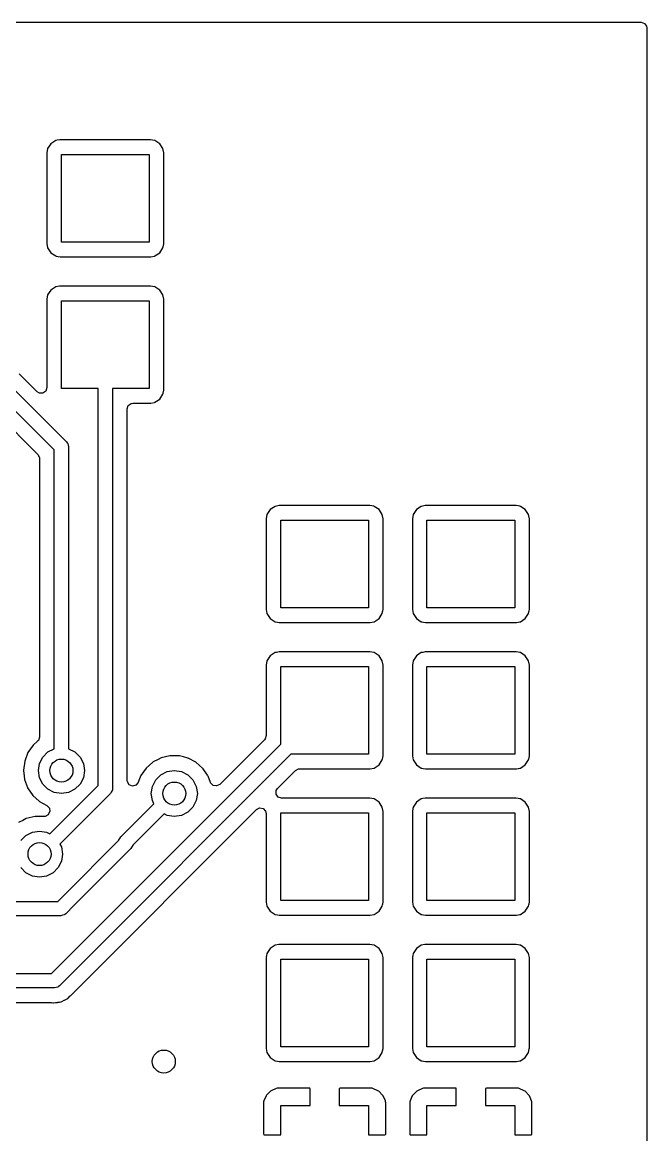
# Model space of a CAD drawing. Extents: x -0.17 to 1.37, y -0.17 to 0.97.
# Drawn here: x 0.943 to 1.37, y 0.21 to 0.97 of the extents above; entities that cross this region are included whole.
import ezdxf

# ---------------------------------------------------------------- set-up
doc = ezdxf.new("R2010")
doc.units = 0
doc.header["$MEASUREMENT"] = 0
doc.layers.add('BLACK', color=7, linetype='CONTINUOUS')

msp = doc.modelspace()

# ---------------------------------------------------------------- linework, layer by layer
at = {"layer": 'BLACK', "linetype": 'CONTINUOUS'}
for p, q in [((-0.1664, 0.9703), (1.3664, 0.9703)), ((1.3664, 0.9703), (1.36869, 0.96955)), ((1.36869, 0.96955), (1.3701, 0.9676)), ((1.3701, 0.9676), (1.3703, 0.9664)), ((1.3703, 0.9664), (1.3703, -0.1664)), ((0.96697, 0.88961), (0.96609, 0.88944)), ((0.96883, 0.88998), (0.96697, 0.88961)), ((0.96901, 0.89002), (0.96883, 0.88998)), ((0.96883, 0.88998), (0.96883, 0.88998)), ((1.00001, 0.89002), (0.96901, 0.89002)), ((1.03099, 0.89002), (1.00001, 0.89002)), ((1.03232, 0.88975), (1.03099, 0.89002)), ((1.03353, 0.88951), (1.03232, 0.88975)), ((0.96056, 0.88391), (0.95998, 0.88099)), ((0.96278, 0.88722), (0.96056, 0.88391)), ((0.96609, 0.88944), (0.96278, 0.88722)), ((1.03391, 0.88944), (1.03353, 0.88951)), ((1.03353, 0.88951), (1.03353, 0.88951)), ((1.03722, 0.88722), (1.03391, 0.88944)), ((1.03944, 0.88391), (1.03722, 0.88722)), ((1.04002, 0.88099), (1.03944, 0.88391)), ((0.95998, 0.88099), (0.95998, 0.81901)), ((0.97, 0.82), (0.97, 0.88)), ((0.97, 0.88), (1.03, 0.88)), ((1.03, 0.88), (1.03, 0.82)), ((1.04002, 0.81901), (1.04002, 0.88099)), ((0.95998, 0.81901), (0.96056, 0.81609)), ((0.96056, 0.81609), (0.96278, 0.81278)), ((1.03, 0.82), (0.97, 0.82)), ((1.03722, 0.81278), (1.03944, 0.81609)), ((1.03944, 0.81609), (1.03959, 0.81685)), ((1.03959, 0.81685), (1.03998, 0.81883)), ((1.03998, 0.81883), (1.04002, 0.81901)), ((0.96278, 0.81278), (0.96609, 0.81056)), ((0.96609, 0.81056), (0.96647, 0.81049)), ((0.96647, 0.81049), (0.96647, 0.81049)), ((0.96647, 0.81049), (0.96768, 0.81024)), ((0.96768, 0.81024), (0.96901, 0.80998)), ((0.96901, 0.80998), (0.99999, 0.80998)), ((0.99999, 0.80998), (1.03099, 0.80998)), ((1.03099, 0.80998), (1.03117, 0.81002)), ((1.03117, 0.81002), (1.03353, 0.81049)), ((1.03117, 0.81002), (1.03117, 0.81002)), ((1.03353, 0.81049), (1.03391, 0.81056)), ((1.03391, 0.81056), (1.03722, 0.81278)), ((0.96056, 0.78391), (0.95998, 0.78099)), ((0.96278, 0.78722), (0.96056, 0.78391)), ((0.96609, 0.78944), (0.96278, 0.78722)), ((0.96861, 0.78994), (0.96609, 0.78944)), ((0.96883, 0.78998), (0.96861, 0.78994)), ((0.96901, 0.79002), (0.96883, 0.78998)), ((0.96883, 0.78998), (0.96883, 0.78998)), ((1.00001, 0.79002), (0.96901, 0.79002)), ((1.03099, 0.79002), (1.00001, 0.79002)), ((1.03232, 0.78975), (1.03099, 0.79002)), ((1.03353, 0.78951), (1.03232, 0.78975)), ((1.03391, 0.78944), (1.03353, 0.78951)), ((1.03353, 0.78951), (1.03353, 0.78951)), ((1.03722, 0.78722), (1.03391, 0.78944)), ((1.03944, 0.78391), (1.03722, 0.78722)), ((1.04002, 0.78099), (1.03944, 0.78391)), ((0.95998, 0.78099), (0.95998, 0.7808)), ((0.95998, 0.7808), (0.95998, 0.72056)), ((0.97, 0.72), (0.97, 0.78)), ((0.97, 0.78), (1.03, 0.78)), ((1.03, 0.78), (1.03, 0.72)), ((1.04002, 0.71901), (1.04002, 0.78099)), ((0.95333, 0.7178), (0.94116, 0.72997)), ((0.93, 0.72696), (0.97348, 0.68348)), ((0.96508, 0.67796), (0.92304, 0.72)), ((0.95488, 0.71685), (0.95333, 0.7178)), ((0.95729, 0.71685), (0.95488, 0.71685)), ((0.95924, 0.71827), (0.95729, 0.71685)), ((0.95998, 0.72056), (0.95924, 0.71827)), ((0.99508, 0.72), (0.97, 0.72)), ((0.99508, 0.44865), (0.99508, 0.72)), ((1.03, 0.72), (1.00492, 0.72)), ((1.00492, 0.72), (1.00492, 0.44661)), ((1.03722, 0.71278), (1.03944, 0.71609)), ((1.03944, 0.71609), (1.03956, 0.71671)), ((1.03956, 0.71671), (1.03998, 0.71883)), ((1.03998, 0.71883), (1.04002, 0.71901)), ((0.92003, 0.70884), (0.95392, 0.67495)), ((1.01494, 0.70608), (1.01569, 0.70837)), ((1.01569, 0.70837), (1.01763, 0.70979)), ((1.01763, 0.70979), (1.01884, 0.70998)), ((1.01884, 0.70998), (1.03099, 0.70998)), ((1.03099, 0.70998), (1.03117, 0.71002)), ((1.03117, 0.71002), (1.03353, 0.71049)), ((1.03117, 0.71002), (1.03117, 0.71002)), ((1.03353, 0.71049), (1.03391, 0.71056)), ((1.03391, 0.71056), (1.03722, 0.71278)), ((1.01494, 0.45208), (1.01494, 0.70608)), ((0.96508, 0.47381), (0.96508, 0.67796)), ((0.97348, 0.68348), (0.974, 0.68278)), ((0.974, 0.68278), (0.97414, 0.68266)), ((0.97414, 0.68266), (0.97417, 0.68255)), ((0.97417, 0.68255), (0.97432, 0.68235)), ((0.97432, 0.68235), (0.97458, 0.68116)), ((0.97458, 0.68116), (0.97492, 0.68)), ((0.97492, 0.68), (0.97492, 0.47381)), ((0.95392, 0.67495), (0.95501, 0.67281)), ((0.95501, 0.67281), (0.95506, 0.6722)), ((0.95506, 0.6722), (0.95506, 0.48179)), ((1.11609, 0.63944), (1.11278, 0.63722)), ((1.11697, 0.63961), (1.11609, 0.63944)), ((1.11883, 0.63998), (1.11697, 0.63961)), ((1.11901, 0.64002), (1.11883, 0.63998)), ((1.11883, 0.63998), (1.11883, 0.63998)), ((1.15001, 0.64002), (1.11901, 0.64002)), ((1.18099, 0.64002), (1.15001, 0.64002)), ((1.18232, 0.63975), (1.18099, 0.64002)), ((1.18353, 0.63951), (1.18232, 0.63975)), ((1.18391, 0.63944), (1.18353, 0.63951)), ((1.18353, 0.63951), (1.18353, 0.63951)), ((1.18722, 0.63722), (1.18391, 0.63944)), ((1.21609, 0.63944), (1.21278, 0.63722)), ((1.21697, 0.63961), (1.21609, 0.63944)), ((1.21883, 0.63998), (1.21697, 0.63961)), ((1.21901, 0.64002), (1.21883, 0.63998)), ((1.21883, 0.63998), (1.21883, 0.63998)), ((1.25001, 0.64002), (1.21901, 0.64002)), ((1.28099, 0.64002), (1.25001, 0.64002)), ((1.28232, 0.63975), (1.28099, 0.64002)), ((1.28353, 0.63951), (1.28232, 0.63975)), ((1.28391, 0.63944), (1.28353, 0.63951)), ((1.28353, 0.63951), (1.28353, 0.63951)), ((1.28722, 0.63722), (1.28391, 0.63944)), ((1.11056, 0.63391), (1.10998, 0.63099)), ((1.11278, 0.63722), (1.11056, 0.63391)), ((1.18944, 0.63391), (1.18722, 0.63722)), ((1.19002, 0.63099), (1.18944, 0.63391)), ((1.21056, 0.63391), (1.20998, 0.63099)), ((1.21278, 0.63722), (1.21056, 0.63391)), ((1.28944, 0.63391), (1.28722, 0.63722)), ((1.29002, 0.63099), (1.28944, 0.63391)), ((1.10998, 0.63099), (1.10998, 0.56901)), ((1.12, 0.57), (1.12, 0.63)), ((1.12, 0.63), (1.18, 0.63)), ((1.18, 0.63), (1.18, 0.57)), ((1.19002, 0.56901), (1.19002, 0.63099)), ((1.19002, 0.63099), (1.19002, 0.63099)), ((1.20998, 0.63099), (1.20998, 0.56901)), ((1.22, 0.57), (1.22, 0.63)), ((1.22, 0.63), (1.28, 0.63)), ((1.28, 0.63), (1.28, 0.57)), ((1.29002, 0.56901), (1.29002, 0.63099)), ((1.10998, 0.56901), (1.11056, 0.56609)), ((1.11056, 0.56609), (1.11278, 0.56278)), ((1.11278, 0.56278), (1.11609, 0.56056)), ((1.18, 0.57), (1.12, 0.57)), ((1.18391, 0.56056), (1.18722, 0.56278)), ((1.18722, 0.56278), (1.18944, 0.56609)), ((1.18944, 0.56609), (1.18967, 0.56723)), ((1.18967, 0.56723), (1.18983, 0.56804)), ((1.18983, 0.56804), (1.19002, 0.56901)), ((1.20998, 0.56901), (1.21056, 0.56609)), ((1.21056, 0.56609), (1.21278, 0.56278)), ((1.21278, 0.56278), (1.21609, 0.56056)), ((1.28, 0.57), (1.22, 0.57)), ((1.28391, 0.56056), (1.28722, 0.56278)), ((1.28722, 0.56278), (1.28944, 0.56609)), ((1.28944, 0.56609), (1.28967, 0.56723)), ((1.28967, 0.56723), (1.28983, 0.56804)), ((1.28983, 0.56804), (1.29002, 0.56901)), ((1.11609, 0.56056), (1.11647, 0.56049)), ((1.11647, 0.56049), (1.11647, 0.56049)), ((1.11647, 0.56049), (1.11768, 0.56024)), ((1.11768, 0.56024), (1.11901, 0.55998)), ((1.11901, 0.55998), (1.14999, 0.55998)), ((1.14999, 0.55998), (1.18099, 0.55998)), ((1.18099, 0.55998), (1.18117, 0.56002)), ((1.18117, 0.56002), (1.18353, 0.56049)), ((1.18117, 0.56002), (1.18117, 0.56002)), ((1.18353, 0.56049), (1.18391, 0.56056)), ((1.21609, 0.56056), (1.21647, 0.56049)), ((1.21647, 0.56049), (1.21647, 0.56049)), ((1.21647, 0.56049), (1.21768, 0.56024)), ((1.21768, 0.56024), (1.21901, 0.55998)), ((1.21901, 0.55998), (1.24999, 0.55998)), ((1.24999, 0.55998), (1.28099, 0.55998)), ((1.28099, 0.55998), (1.28117, 0.56002)), ((1.28117, 0.56002), (1.28353, 0.56049)), ((1.28117, 0.56002), (1.28117, 0.56002)), ((1.28353, 0.56049), (1.28391, 0.56056)), ((1.11883, 0.53998), (1.1171, 0.53964)), ((1.11901, 0.54002), (1.11883, 0.53998)), ((1.11883, 0.53998), (1.11883, 0.53998)), ((1.15001, 0.54002), (1.11901, 0.54002)), ((1.18099, 0.54002), (1.15001, 0.54002)), ((1.18226, 0.53977), (1.18099, 0.54002)), ((1.21883, 0.53998), (1.2171, 0.53964)), ((1.21901, 0.54002), (1.21883, 0.53998)), ((1.21883, 0.53998), (1.21883, 0.53998)), ((1.25001, 0.54002), (1.21901, 0.54002)), ((1.28099, 0.54002), (1.25001, 0.54002)), ((1.28226, 0.53977), (1.28099, 0.54002)), ((1.11056, 0.53391), (1.10998, 0.53099)), ((1.11278, 0.53722), (1.11056, 0.53391)), ((1.11609, 0.53944), (1.11278, 0.53722)), ((1.1171, 0.53964), (1.11609, 0.53944)), ((1.18353, 0.53951), (1.18226, 0.53977)), ((1.18391, 0.53944), (1.18353, 0.53951)), ((1.18353, 0.53951), (1.18353, 0.53951)), ((1.18722, 0.53722), (1.18391, 0.53944)), ((1.18944, 0.53391), (1.18722, 0.53722)), ((1.19002, 0.53099), (1.18944, 0.53391)), ((1.21056, 0.53391), (1.20998, 0.53099)), ((1.21278, 0.53722), (1.21056, 0.53391)), ((1.21609, 0.53944), (1.21278, 0.53722)), ((1.2171, 0.53964), (1.21609, 0.53944)), ((1.28353, 0.53951), (1.28226, 0.53977)), ((1.28391, 0.53944), (1.28353, 0.53951)), ((1.28353, 0.53951), (1.28353, 0.53951)), ((1.28722, 0.53722), (1.28391, 0.53944)), ((1.28944, 0.53391), (1.28722, 0.53722)), ((1.29002, 0.53099), (1.28944, 0.53391)), ((1.10998, 0.53099), (1.10998, 0.5308)), ((1.10998, 0.5308), (1.10998, 0.48273)), ((1.12, 0.47696), (1.12, 0.53)), ((1.12, 0.53), (1.18, 0.53)), ((1.18, 0.53), (1.18, 0.47)), ((1.19002, 0.46901), (1.19002, 0.53099)), ((1.19002, 0.53099), (1.19002, 0.53099)), ((1.20998, 0.53099), (1.20998, 0.46901)), ((1.22, 0.47), (1.22, 0.53)), ((1.22, 0.53), (1.28, 0.53)), ((1.28, 0.53), (1.28, 0.47)), ((1.29002, 0.46901), (1.29002, 0.53099)), ((0.95432, 0.4795), (0.95372, 0.47886)), ((0.95506, 0.48179), (0.95432, 0.4795)), ((1.10884, 0.47997), (1.07827, 0.4494)), ((1.10924, 0.48043), (1.10884, 0.47997)), ((1.10998, 0.48273), (1.10924, 0.48043)), ((0.95071, 0.47623), (0.94712, 0.47112)), ((0.95372, 0.47886), (0.95071, 0.47623)), ((0.95726, 0.46812), (0.96074, 0.4716)), ((0.96074, 0.4716), (0.96508, 0.47381)), ((0.97152, 0.32848), (1.12, 0.47696)), ((0.97492, 0.47381), (0.97926, 0.4716)), ((0.97926, 0.4716), (0.98274, 0.46812)), ((0.94486, 0.46531), (0.94404, 0.45913)), ((0.94712, 0.47112), (0.94486, 0.46531)), ((0.95502, 0.46372), (0.95726, 0.46812)), ((1.12696, 0.47), (0.97848, 0.32152)), ((0.98274, 0.46812), (0.98498, 0.46372)), ((1.03261, 0.46463), (1.02791, 0.46053)), ((1.03282, 0.46474), (1.03261, 0.46463)), ((1.03617, 0.46647), (1.03282, 0.46474)), ((1.03282, 0.46474), (1.03282, 0.46474)), ((1.03816, 0.46749), (1.03617, 0.46647)), ((1.04422, 0.46895), (1.03816, 0.46749)), ((1.04445, 0.46895), (1.04422, 0.46895)), ((1.04731, 0.46893), (1.04445, 0.46895)), ((1.04445, 0.46895), (1.04445, 0.46895)), ((1.05046, 0.46892), (1.04731, 0.46893)), ((1.05068, 0.46886), (1.05046, 0.46892)), ((1.05348, 0.46816), (1.05068, 0.46886)), ((1.05068, 0.46886), (1.05068, 0.46886)), ((1.05651, 0.4674), (1.05348, 0.46816)), ((1.05671, 0.46729), (1.05651, 0.4674)), ((1.06181, 0.46459), (1.05671, 0.46729)), ((1.05671, 0.46729), (1.05671, 0.46729)), ((1.06202, 0.46448), (1.06181, 0.46459)), ((1.06219, 0.46432), (1.06202, 0.46448)), ((1.06417, 0.46256), (1.06219, 0.46432)), ((1.06219, 0.46432), (1.06219, 0.46432)), ((1.18, 0.47), (1.12696, 0.47)), ((1.18722, 0.46278), (1.18944, 0.46609)), ((1.18944, 0.46609), (1.18956, 0.46672)), ((1.18956, 0.46672), (1.18978, 0.46779)), ((1.18978, 0.46779), (1.19002, 0.46901)), ((1.20998, 0.46901), (1.21056, 0.46609)), ((1.21056, 0.46609), (1.21278, 0.46278)), ((1.28, 0.47), (1.22, 0.47)), ((1.28722, 0.46278), (1.28944, 0.46609)), ((1.28944, 0.46609), (1.28956, 0.46672)), ((1.28956, 0.46672), (1.28978, 0.46779)), ((1.28978, 0.46779), (1.29002, 0.46901)), ((0.94404, 0.45913), (0.94407, 0.4589)), ((0.94407, 0.4589), (0.94407, 0.4589)), ((0.94407, 0.4589), (0.9445, 0.45497)), ((0.95425, 0.45886), (0.95502, 0.46372)), ((0.95502, 0.45399), (0.95425, 0.45886)), ((0.98498, 0.46372), (0.98575, 0.45886)), ((0.98575, 0.45886), (0.98498, 0.45399)), ((1.02791, 0.46053), (1.02433, 0.45543)), ((1.03795, 0.4559), (1.04234, 0.45814)), ((1.04234, 0.45814), (1.0472, 0.45891)), ((1.0472, 0.45891), (1.05207, 0.45814)), ((1.05207, 0.45814), (1.05646, 0.4559)), ((1.06667, 0.46033), (1.06417, 0.46256)), ((1.06681, 0.46014), (1.06667, 0.46033)), ((1.0698, 0.45578), (1.06681, 0.46014)), ((1.06681, 0.46014), (1.06681, 0.46014)), ((1.1178, 0.44667), (1.12997, 0.45884)), ((1.12997, 0.45884), (1.13211, 0.45993)), ((1.13211, 0.45993), (1.13272, 0.45998)), ((1.13272, 0.45998), (1.1757, 0.45998)), ((1.1757, 0.45998), (1.18099, 0.45998)), ((1.18099, 0.45998), (1.18117, 0.46002)), ((1.18117, 0.46002), (1.18353, 0.46049)), ((1.18117, 0.46002), (1.18117, 0.46002)), ((1.18353, 0.46049), (1.18391, 0.46056)), ((1.18391, 0.46056), (1.18722, 0.46278)), ((1.21278, 0.46278), (1.21609, 0.46056)), ((1.21609, 0.46056), (1.21647, 0.46049)), ((1.21647, 0.46049), (1.21647, 0.46049)), ((1.21647, 0.46049), (1.21743, 0.4603)), ((1.21743, 0.4603), (1.21901, 0.45998)), ((1.21901, 0.45998), (1.24999, 0.45998)), ((1.24999, 0.45998), (1.28099, 0.45998)), ((1.28099, 0.45998), (1.28117, 0.46002)), ((1.28117, 0.46002), (1.28353, 0.46049)), ((1.28117, 0.46002), (1.28117, 0.46002)), ((1.28353, 0.46049), (1.28391, 0.46056)), ((1.28391, 0.46056), (1.28722, 0.46278)), ((0.9445, 0.45497), (0.94473, 0.45293)), ((0.94473, 0.45293), (0.94481, 0.45271)), ((0.94481, 0.45271), (0.94679, 0.44729)), ((0.95726, 0.4496), (0.95502, 0.45399)), ((0.96074, 0.44612), (0.95726, 0.4496)), ((0.96206, 0.41563), (0.99508, 0.44865)), ((0.98274, 0.4496), (0.97926, 0.44612)), ((0.98498, 0.45399), (0.98274, 0.4496)), ((1.01507, 0.45109), (1.01494, 0.45208)), ((1.01637, 0.44906), (1.01507, 0.45109)), ((1.01861, 0.44819), (1.01637, 0.44906)), ((1.02094, 0.4488), (1.01861, 0.44819)), ((1.02247, 0.45066), (1.02094, 0.4488)), ((1.02302, 0.45208), (1.02247, 0.45066)), ((1.02433, 0.45543), (1.02302, 0.45208)), ((1.03223, 0.44803), (1.03446, 0.45242)), ((1.03446, 0.45242), (1.03795, 0.4559)), ((1.05646, 0.4559), (1.05994, 0.45242)), ((1.05994, 0.45242), (1.06218, 0.44803)), ((1.07021, 0.45519), (1.0698, 0.45578)), ((1.07029, 0.45497), (1.07021, 0.45519)), ((1.07187, 0.45078), (1.07029, 0.45497)), ((1.07029, 0.45497), (1.07029, 0.45497)), ((1.07204, 0.45039), (1.07187, 0.45078)), ((1.07375, 0.44869), (1.07204, 0.45039)), ((1.07613, 0.44831), (1.07375, 0.44869)), ((1.07827, 0.4494), (1.07613, 0.44831)), ((0.94679, 0.44729), (0.94679, 0.44729)), ((0.94679, 0.44729), (0.94687, 0.44707)), ((0.94687, 0.44707), (0.95035, 0.4419)), ((0.95035, 0.4419), (0.95052, 0.44174)), ((0.95052, 0.44174), (0.95052, 0.44174)), ((0.95052, 0.44174), (0.95479, 0.43786)), ((0.96513, 0.44388), (0.96074, 0.44612)), ((0.97, 0.44311), (0.96513, 0.44388)), ((1.00348, 0.44313), (0.96897, 0.40862)), ((0.97487, 0.44388), (0.97, 0.44311)), ((0.97926, 0.44612), (0.97487, 0.44388)), ((1.00406, 0.4442), (1.00348, 0.44313)), ((1.00472, 0.44522), (1.00406, 0.4442)), ((1.00476, 0.44547), (1.00472, 0.44522)), ((1.00481, 0.44557), (1.00476, 0.44547)), ((1.00492, 0.44661), (1.0048, 0.44575)), ((1.0048, 0.44575), (1.00481, 0.44557)), ((1.03146, 0.44316), (1.03223, 0.44803)), ((1.03223, 0.4383), (1.03146, 0.44316)), ((1.06218, 0.44803), (1.06295, 0.44316)), ((1.06295, 0.44316), (1.06218, 0.4383)), ((1.11685, 0.44512), (1.1178, 0.44667)), ((1.11685, 0.44271), (1.11685, 0.44512)), ((1.11827, 0.44076), (1.11685, 0.44271)), ((0.95479, 0.43786), (0.95496, 0.4377)), ((0.95496, 0.4377), (0.96009, 0.43491)), ((0.96009, 0.43491), (0.96175, 0.43317)), ((1.01056, 0.41348), (1.03329, 0.43621)), ((1.03329, 0.43621), (1.03223, 0.4383)), ((1.05994, 0.43391), (1.05646, 0.43042)), ((1.06218, 0.4383), (1.05994, 0.43391)), ((1.12056, 0.44002), (1.11827, 0.44076)), ((1.17416, 0.44002), (1.12056, 0.44002)), ((1.18099, 0.44002), (1.17416, 0.44002)), ((1.18232, 0.43976), (1.18099, 0.44002)), ((1.18353, 0.43951), (1.18232, 0.43976)), ((1.18391, 0.43944), (1.18353, 0.43951)), ((1.18353, 0.43951), (1.18353, 0.43951)), ((1.18722, 0.43722), (1.18391, 0.43944)), ((1.18944, 0.43391), (1.18722, 0.43722)), ((1.19002, 0.43099), (1.18944, 0.43391)), ((1.21049, 0.43353), (1.21036, 0.43291)), ((1.21056, 0.43391), (1.21049, 0.43353)), ((1.21049, 0.43353), (1.21049, 0.43353)), ((1.21278, 0.43722), (1.21056, 0.43391)), ((1.21609, 0.43944), (1.21278, 0.43722)), ((1.21719, 0.43966), (1.21609, 0.43944)), ((1.21883, 0.43998), (1.21719, 0.43966)), ((1.21901, 0.44002), (1.21883, 0.43998)), ((1.21883, 0.43998), (1.21883, 0.43998)), ((1.25001, 0.44002), (1.21901, 0.44002)), ((1.28099, 0.44002), (1.25001, 0.44002)), ((1.28232, 0.43976), (1.28099, 0.44002)), ((1.28353, 0.43951), (1.28232, 0.43976)), ((1.28391, 0.43944), (1.28353, 0.43951)), ((1.28353, 0.43951), (1.28353, 0.43951)), ((1.28722, 0.43722), (1.28391, 0.43944)), ((1.28944, 0.43391), (1.28722, 0.43722)), ((1.29002, 0.43099), (1.28944, 0.43391)), ((0.94595, 0.4261), (0.94349, 0.42483)), ((0.95202, 0.42756), (0.94595, 0.4261)), ((0.95225, 0.42756), (0.95202, 0.42756)), ((0.95494, 0.42754), (0.95225, 0.42756)), ((0.95225, 0.42756), (0.95225, 0.42756)), ((0.95815, 0.42752), (0.95494, 0.42754)), ((0.95878, 0.42757), (0.95815, 0.42752)), ((0.96092, 0.42867), (0.95878, 0.42757)), ((0.96099, 0.42873), (0.96092, 0.42867)), ((0.96207, 0.43078), (0.96099, 0.42873)), ((0.96175, 0.43317), (0.96207, 0.43078)), ((0.97609, 0.30496), (1.10333, 0.4322)), ((1.04025, 0.42925), (1.01878, 0.40778)), ((1.04234, 0.42819), (1.04025, 0.42925)), ((1.0472, 0.42741), (1.04234, 0.42819)), ((1.05207, 0.42819), (1.0472, 0.42741)), ((1.05646, 0.43042), (1.05207, 0.42819)), ((1.10333, 0.4322), (1.10547, 0.43329)), ((1.10547, 0.43329), (1.10785, 0.43291)), ((1.10785, 0.43291), (1.10956, 0.43121)), ((1.10956, 0.43121), (1.10998, 0.42944)), ((1.10998, 0.42944), (1.10998, 0.3991)), ((1.12, 0.37), (1.12, 0.43)), ((1.12, 0.43), (1.18, 0.43)), ((1.18, 0.43), (1.18, 0.37)), ((1.19002, 0.36901), (1.19002, 0.43099)), ((1.19002, 0.43099), (1.19002, 0.43099)), ((1.21036, 0.43291), (1.20998, 0.43099)), ((1.20998, 0.43099), (1.20998, 0.36901)), ((1.22, 0.37), (1.22, 0.43)), ((1.22, 0.43), (1.28, 0.43)), ((1.28, 0.43), (1.28, 0.37)), ((1.29002, 0.36901), (1.29002, 0.43099)), ((0.94349, 0.42483), (0.94062, 0.42335)), ((0.94226, 0.41103), (0.94574, 0.41451)), ((0.94574, 0.41451), (0.95013, 0.41675)), ((0.95013, 0.41675), (0.955, 0.41752)), ((0.955, 0.41752), (0.95987, 0.41675)), ((0.95987, 0.41675), (0.96206, 0.41563)), ((0.97152, 0.37348), (1.0093, 0.41126)), ((1.0093, 0.41126), (1.00932, 0.4114)), ((1.00932, 0.4114), (1.00998, 0.41242)), ((1.00998, 0.41242), (1.01056, 0.41348)), ((0.96897, 0.40862), (0.96998, 0.40664)), ((0.96998, 0.40664), (0.97075, 0.40177)), ((1.01752, 0.40556), (0.97848, 0.36652)), ((1.0181, 0.40662), (1.01752, 0.40556)), ((1.01876, 0.40764), (1.0181, 0.40662)), ((1.01878, 0.40778), (1.01876, 0.40764)), ((0.96998, 0.39691), (0.96774, 0.39252)), ((0.97075, 0.40177), (0.96998, 0.39691)), ((1.10998, 0.3991), (1.10998, 0.36901)), ((0.94574, 0.38903), (0.94226, 0.39252)), ((0.95013, 0.38679), (0.94574, 0.38903)), ((0.96426, 0.38903), (0.95987, 0.38679)), ((0.96774, 0.39252), (0.96426, 0.38903)), ((0.955, 0.38602), (0.95013, 0.38679)), ((0.95987, 0.38679), (0.955, 0.38602)), ((0.96747, 0.36943), (0.97152, 0.37348)), ((0.97152, 0.37348), (0.97152, 0.37348)), ((0.68655, 0.36943), (0.96747, 0.36943)), ((0.97848, 0.36652), (0.97299, 0.36103)), ((0.97848, 0.36652), (0.97848, 0.36652)), ((1.10998, 0.36901), (1.11056, 0.36609)), ((1.11056, 0.36609), (1.11278, 0.36278)), ((1.18, 0.37), (1.12, 0.37)), ((1.18722, 0.36278), (1.18944, 0.36609)), ((1.18944, 0.36609), (1.18962, 0.36698)), ((1.18962, 0.36698), (1.18976, 0.36768)), ((1.18976, 0.36768), (1.19002, 0.36901)), ((1.20998, 0.36901), (1.21056, 0.36609)), ((1.21056, 0.36609), (1.21278, 0.36278)), ((1.28, 0.37), (1.22, 0.37)), ((1.28722, 0.36278), (1.28944, 0.36609)), ((1.28944, 0.36609), (1.28962, 0.36698)), ((1.28962, 0.36698), (1.28976, 0.36768)), ((1.28976, 0.36768), (1.29002, 0.36901)), ((0.96951, 0.35959), (0.68451, 0.35959)), ((0.97067, 0.35993), (0.96951, 0.35959)), ((0.97186, 0.36018), (0.97067, 0.35993)), ((0.97206, 0.36034), (0.97186, 0.36018)), ((0.97217, 0.36037), (0.97206, 0.36034)), ((0.97228, 0.3605), (0.97217, 0.36037)), ((0.97299, 0.36103), (0.97228, 0.3605)), ((1.11278, 0.36278), (1.11609, 0.36056)), ((1.11609, 0.36056), (1.11647, 0.36049)), ((1.11647, 0.36049), (1.11647, 0.36049)), ((1.11647, 0.36049), (1.11768, 0.36024)), ((1.11768, 0.36024), (1.11901, 0.35998)), ((1.11901, 0.35998), (1.14999, 0.35998)), ((1.14999, 0.35998), (1.18099, 0.35998)), ((1.18099, 0.35998), (1.18117, 0.36002)), ((1.18117, 0.36002), (1.18353, 0.36049)), ((1.18117, 0.36002), (1.18117, 0.36002)), ((1.18353, 0.36049), (1.18391, 0.36056)), ((1.18391, 0.36056), (1.18722, 0.36278)), ((1.21278, 0.36278), (1.21609, 0.36056)), ((1.21609, 0.36056), (1.21647, 0.36049)), ((1.21647, 0.36049), (1.21647, 0.36049)), ((1.21647, 0.36049), (1.21768, 0.36024)), ((1.21768, 0.36024), (1.21901, 0.35998)), ((1.21901, 0.35998), (1.24999, 0.35998)), ((1.24999, 0.35998), (1.28099, 0.35998)), ((1.28099, 0.35998), (1.28117, 0.36002)), ((1.28117, 0.36002), (1.28353, 0.36049)), ((1.28117, 0.36002), (1.28117, 0.36002)), ((1.28353, 0.36049), (1.28391, 0.36056)), ((1.28391, 0.36056), (1.28722, 0.36278)), ((1.11278, 0.33722), (1.11056, 0.33391)), ((1.11609, 0.33944), (1.11278, 0.33722)), ((1.11862, 0.33994), (1.11609, 0.33944)), ((1.11883, 0.33998), (1.11862, 0.33994)), ((1.11901, 0.34002), (1.11883, 0.33998)), ((1.11883, 0.33998), (1.11883, 0.33998)), ((1.15001, 0.34002), (1.11901, 0.34002)), ((1.18099, 0.34002), (1.15001, 0.34002)), ((1.18232, 0.33975), (1.18099, 0.34002)), ((1.18353, 0.33951), (1.18232, 0.33975)), ((1.18391, 0.33944), (1.18353, 0.33951)), ((1.18353, 0.33951), (1.18353, 0.33951)), ((1.18722, 0.33722), (1.18391, 0.33944)), ((1.18944, 0.33391), (1.18722, 0.33722)), ((1.21278, 0.33722), (1.21056, 0.33391)), ((1.21609, 0.33944), (1.21278, 0.33722)), ((1.21862, 0.33994), (1.21609, 0.33944)), ((1.21883, 0.33998), (1.21862, 0.33994)), ((1.21901, 0.34002), (1.21883, 0.33998)), ((1.21883, 0.33998), (1.21883, 0.33998)), ((1.25001, 0.34002), (1.21901, 0.34002)), ((1.28099, 0.34002), (1.25001, 0.34002)), ((1.28232, 0.33975), (1.28099, 0.34002)), ((1.28353, 0.33951), (1.28232, 0.33975)), ((1.28391, 0.33944), (1.28353, 0.33951)), ((1.28353, 0.33951), (1.28353, 0.33951)), ((1.28722, 0.33722), (1.28391, 0.33944)), ((1.28944, 0.33391), (1.28722, 0.33722)), ((0.96321, 0.32017), (0.97152, 0.32848)), ((0.97152, 0.32848), (0.97152, 0.32848)), ((1.1103, 0.33261), (1.10998, 0.33099)), ((1.10998, 0.33099), (1.10998, 0.26901)), ((1.11049, 0.33353), (1.1103, 0.33261)), ((1.11056, 0.33391), (1.11049, 0.33353)), ((1.11049, 0.33353), (1.11049, 0.33353)), ((1.12, 0.27), (1.12, 0.33)), ((1.12, 0.33), (1.18, 0.33)), ((1.18, 0.33), (1.18, 0.27)), ((1.19002, 0.33099), (1.18944, 0.33391)), ((1.19002, 0.26901), (1.19002, 0.33099)), ((1.19002, 0.33099), (1.19002, 0.33099)), ((1.2103, 0.33261), (1.20998, 0.33099)), ((1.20998, 0.33099), (1.20998, 0.26901)), ((1.21049, 0.33353), (1.2103, 0.33261)), ((1.21056, 0.33391), (1.21049, 0.33353)), ((1.21049, 0.33353), (1.21049, 0.33353)), ((1.22, 0.27), (1.22, 0.33)), ((1.22, 0.33), (1.28, 0.33)), ((1.28, 0.33), (1.28, 0.27)), ((1.29002, 0.33099), (1.28944, 0.33391)), ((1.29002, 0.26901), (1.29002, 0.33099)), ((0.85515, 0.32017), (0.96321, 0.32017)), ((0.97848, 0.32152), (0.96872, 0.31177)), ((0.97848, 0.32152), (0.97848, 0.32152)), ((0.96872, 0.31177), (0.96802, 0.31124)), ((0.96525, 0.31032), (0.85515, 0.31032)), ((0.96641, 0.31067), (0.96525, 0.31032)), ((0.96759, 0.31092), (0.96641, 0.31067)), ((0.9678, 0.31107), (0.96759, 0.31092)), ((0.9679, 0.3111), (0.9678, 0.31107)), ((0.96802, 0.31124), (0.9679, 0.3111)), ((0.97453, 0.30328), (0.97598, 0.30485)), ((0.97598, 0.30485), (0.97609, 0.30496)), ((0.8632, 0.3003), (0.96323, 0.3003)), ((0.96323, 0.3003), (0.96406, 0.30022)), ((0.96406, 0.30022), (0.96422, 0.30018)), ((0.96422, 0.30018), (0.96422, 0.30018)), ((0.96422, 0.30018), (0.96453, 0.30011)), ((0.96453, 0.30011), (0.96591, 0.30028)), ((0.96591, 0.30028), (0.96623, 0.3003)), ((0.96623, 0.3003), (0.96633, 0.3003)), ((0.96633, 0.3003), (0.96649, 0.3003)), ((0.96649, 0.3003), (0.96696, 0.30038)), ((0.96696, 0.30038), (0.96726, 0.30043)), ((0.96726, 0.30043), (0.96744, 0.30046)), ((0.96744, 0.30046), (0.96857, 0.30059)), ((0.96857, 0.30059), (0.96947, 0.3007)), ((0.96947, 0.3007), (0.96974, 0.30083)), ((0.96974, 0.30083), (0.96986, 0.30086)), ((0.96986, 0.30086), (0.97015, 0.30091)), ((0.97015, 0.30091), (0.97195, 0.30188)), ((0.97195, 0.30188), (0.97211, 0.30197)), ((0.97211, 0.30197), (0.97396, 0.30285)), ((0.97396, 0.30285), (0.97412, 0.30299)), ((0.97412, 0.30299), (0.97418, 0.30305)), ((0.97418, 0.30305), (0.97422, 0.30308)), ((0.97422, 0.30308), (0.97429, 0.30315)), ((0.97429, 0.30315), (0.97453, 0.30328)), ((1.10998, 0.26901), (1.11002, 0.26883)), ((1.11002, 0.26883), (1.11002, 0.26882)), ((1.11002, 0.26882), (1.1103, 0.26743)), ((1.1103, 0.26743), (1.11056, 0.26609)), ((1.18, 0.27), (1.12, 0.27)), ((1.18944, 0.26609), (1.18967, 0.26728)), ((1.18967, 0.26728), (1.18998, 0.26883)), ((1.18998, 0.26883), (1.19002, 0.26901)), ((1.20998, 0.26901), (1.21002, 0.26883)), ((1.21002, 0.26883), (1.21002, 0.26882)), ((1.21002, 0.26882), (1.2103, 0.26743)), ((1.2103, 0.26743), (1.21056, 0.26609)), ((1.28, 0.27), (1.22, 0.27)), ((1.28944, 0.26609), (1.28967, 0.26728)), ((1.28967, 0.26728), (1.28998, 0.26883)), ((1.28998, 0.26883), (1.29002, 0.26901)), ((1.11056, 0.26609), (1.11278, 0.26278)), ((1.11278, 0.26278), (1.11609, 0.26056)), ((1.11609, 0.26056), (1.11647, 0.26049)), ((1.11647, 0.26049), (1.11647, 0.26049)), ((1.11647, 0.26049), (1.11768, 0.26025)), ((1.11768, 0.26025), (1.11901, 0.25998)), ((1.11901, 0.25998), (1.14999, 0.25998)), ((1.14999, 0.25998), (1.18099, 0.25998)), ((1.18099, 0.25998), (1.18117, 0.26002)), ((1.18117, 0.26002), (1.18353, 0.26049)), ((1.18117, 0.26002), (1.18117, 0.26002)), ((1.18353, 0.26049), (1.18391, 0.26056)), ((1.18391, 0.26056), (1.18722, 0.26278)), ((1.18722, 0.26278), (1.18944, 0.26609)), ((1.21056, 0.26609), (1.21278, 0.26278)), ((1.21278, 0.26278), (1.21609, 0.26056)), ((1.21609, 0.26056), (1.21647, 0.26049)), ((1.21647, 0.26049), (1.21647, 0.26049)), ((1.21647, 0.26049), (1.21768, 0.26025)), ((1.21768, 0.26025), (1.21901, 0.25998)), ((1.21901, 0.25998), (1.24999, 0.25998)), ((1.24999, 0.25998), (1.28099, 0.25998)), ((1.28099, 0.25998), (1.28117, 0.26002)), ((1.28117, 0.26002), (1.28353, 0.26049)), ((1.28117, 0.26002), (1.28117, 0.26002)), ((1.28353, 0.26049), (1.28391, 0.26056)), ((1.28391, 0.26056), (1.28722, 0.26278)), ((1.28722, 0.26278), (1.28944, 0.26609)), ((1.10994, 0.23646), (1.10843, 0.23303)), ((1.11034, 0.23704), (1.10994, 0.23646)), ((1.11294, 0.23965), (1.11034, 0.23704)), ((1.11352, 0.24005), (1.11294, 0.23965)), ((1.11695, 0.24157), (1.11352, 0.24005)), ((1.11751, 0.24172), (1.11695, 0.24157)), ((1.11813, 0.2418), (1.11751, 0.24172)), ((1.11836, 0.24181), (1.11813, 0.2418)), ((1.13968, 0.24181), (1.11836, 0.24181)), ((1.13984, 0.24169), (1.13968, 0.24181)), ((1.14, 0.24119), (1.13984, 0.24169)), ((1.14, 0.23), (1.14, 0.24119)), ((1.16012, 0.24165), (1.16, 0.24149)), ((1.16, 0.24149), (1.16, 0.23)), ((1.16062, 0.24181), (1.16012, 0.24165)), ((1.18164, 0.24181), (1.16062, 0.24181)), ((1.18187, 0.2418), (1.18164, 0.24181)), ((1.18247, 0.24173), (1.18187, 0.2418)), ((1.18303, 0.24158), (1.18247, 0.24173)), ((1.18646, 0.24006), (1.18303, 0.24158)), ((1.18704, 0.23966), (1.18646, 0.24006)), ((1.18965, 0.23706), (1.18704, 0.23966)), ((1.19005, 0.23648), (1.18965, 0.23706)), ((1.19157, 0.23305), (1.19005, 0.23648)), ((1.20994, 0.23646), (1.20843, 0.23303)), ((1.21034, 0.23704), (1.20994, 0.23646)), ((1.21294, 0.23965), (1.21034, 0.23704)), ((1.21352, 0.24005), (1.21294, 0.23965)), ((1.21695, 0.24157), (1.21352, 0.24005)), ((1.21751, 0.24172), (1.21695, 0.24157)), ((1.21813, 0.2418), (1.21751, 0.24172)), ((1.21836, 0.24181), (1.21813, 0.2418)), ((1.23968, 0.24181), (1.21836, 0.24181)), ((1.23984, 0.24169), (1.23968, 0.24181)), ((1.24, 0.24119), (1.23984, 0.24169)), ((1.24, 0.23), (1.24, 0.24119)), ((1.26012, 0.24165), (1.26, 0.24149)), ((1.26, 0.24149), (1.26, 0.23)), ((1.26062, 0.24181), (1.26012, 0.24165)), ((1.28164, 0.24181), (1.26062, 0.24181)), ((1.28187, 0.2418), (1.28164, 0.24181)), ((1.28247, 0.24173), (1.28187, 0.2418)), ((1.28303, 0.24158), (1.28247, 0.24173)), ((1.28646, 0.24006), (1.28303, 0.24158)), ((1.28704, 0.23966), (1.28646, 0.24006)), ((1.28965, 0.23706), (1.28704, 0.23966)), ((1.29005, 0.23648), (1.28965, 0.23706)), ((1.29157, 0.23305), (1.29005, 0.23648)), ((1.1082, 0.23187), (1.10819, 0.23164)), ((1.10819, 0.23164), (1.10819, 0.21062)), ((1.10827, 0.23247), (1.1082, 0.23187)), ((1.10843, 0.23303), (1.10827, 0.23247)), ((1.12, 0.21), (1.12, 0.23)), ((1.12, 0.23), (1.14, 0.23)), ((1.16, 0.23), (1.18, 0.23)), ((1.18, 0.23), (1.18, 0.21)), ((1.19172, 0.23249), (1.19157, 0.23305)), ((1.1918, 0.23187), (1.19172, 0.23249)), ((1.19181, 0.23164), (1.1918, 0.23187)), ((1.19181, 0.21033), (1.19181, 0.23164)), ((1.2082, 0.23187), (1.20819, 0.23164)), ((1.20819, 0.23164), (1.20819, 0.21062)), ((1.20827, 0.23247), (1.2082, 0.23187)), ((1.20843, 0.23303), (1.20827, 0.23247)), ((1.22, 0.21), (1.22, 0.23)), ((1.22, 0.23), (1.24, 0.23)), ((1.26, 0.23), (1.28, 0.23)), ((1.28, 0.23), (1.28, 0.21)), ((1.29172, 0.23249), (1.29157, 0.23305)), ((1.2918, 0.23187), (1.29172, 0.23249)), ((1.29181, 0.23164), (1.2918, 0.23187)), ((1.29181, 0.21033), (1.29181, 0.23164)), ((1.10819, 0.21062), (1.10835, 0.21012)), ((1.10835, 0.21012), (1.10851, 0.21)), ((1.10851, 0.21), (1.12, 0.21)), ((1.18, 0.21), (1.19119, 0.21)), ((1.19119, 0.21), (1.19169, 0.21016)), ((1.19169, 0.21016), (1.19181, 0.21033)), ((1.20819, 0.21062), (1.20835, 0.21012)), ((1.20835, 0.21012), (1.20851, 0.21)), ((1.20851, 0.21), (1.22, 0.21)), ((1.28, 0.21), (1.29119, 0.21)), ((1.29119, 0.21), (1.29169, 0.21016)), ((1.29169, 0.21016), (1.29181, 0.21033))]:
    msp.add_line(p, q, dxfattribs=at)
at = {"layer": 'BLACK'}
for centre in [(0.97, 0.45886), (1.0472, 0.44316), (0.955, 0.40177), (1.04, 0.26)]:
    msp.add_circle(centre, 0.00787, dxfattribs=at)

doc.saveas('drawing.dxf')
